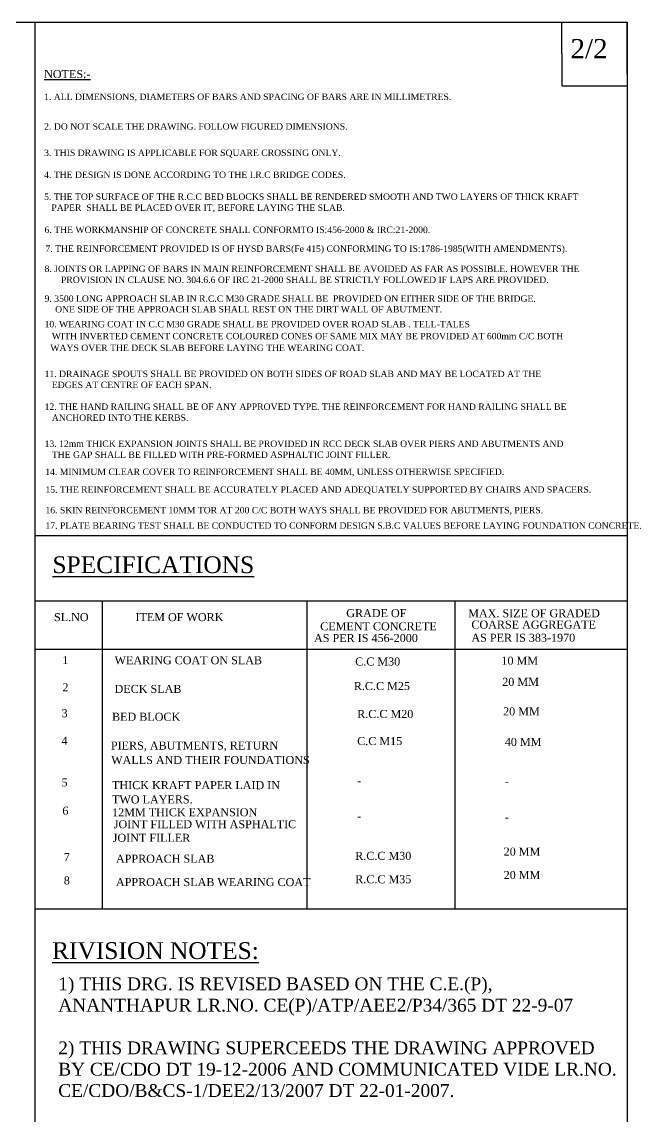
# Model space of a CAD drawing. Header units: millimetres. Extents: x 173 to 1182, y 179 to 1915.
# Drawn here: x 874.2 to 1067.6, y 426.9 to 768.7 of the extents above; entities that cross this region are included whole.
import ezdxf

# ---------------------------------------------------------------- set-up
doc = ezdxf.new("R2010")
doc.units = ezdxf.units.MM
doc.styles.get("Standard").update_dxf_attribs({"font": 'times.ttf'})

msp = doc.modelspace()

# ---------------------------------------------------------------- linework, layer by layer
for p, q in [((173.25993, 768.60179), (1063.25993, 768.60179)), ((878.25993, 768.60179), (878.25993, 617.11496)), ((1041.12871, 768.60179), (1063.25993, 768.60179)), ((1042.83188, 758.71484), (1042.83188, 768.71484)), ((1063.25993, 768.60179), (1063.25993, 178.60179)), ((1063.25993, 752.3944), (1063.25993, 768.60179)), ((1042.83188, 758.71484), (1042.78383, 748.71507)), ((1042.78383, 748.71507), (1063.25993, 748.71507)), ((878.25993, 617.11496), (878.25993, 178.60179)), ((878.25993, 608.24721), (1063.25993, 608.24721)), ((878.25993, 587.82646), (1063.25993, 587.82646)), ((899.24003, 587.82646), (899.24003, 491.61091)), ((963.21806, 587.82646), (963.21806, 491.61091)), ((1009.41945, 587.82646), (1009.41945, 491.61091)), ((878.25993, 572.70027), (1063.25993, 572.70027)), ((878.25993, 491.61091), (1063.25993, 491.61091))]:
    msp.add_line(p, q)

# ---------------------------------------------------------------- texts
for s, height, p in [('%%UNOTES:-', 2.5, (881.15886, 751.1697)), ('1. ALL DIMENSIONS, DIAMETERS OF BARS AND SPACING OF BARS ARE IN MILLIMETRES.', 2, (881.15886, 744.31255)), ('2. DO NOT SCALE THE DRAWING. FOLLOW FIGURED DIMENSIONS. ', 2, (881.18259, 735.04929)), ('3. THIS DRAWING IS APPLICABLE FOR SQUARE CROSSING ONLY.', 2, (881.15886, 726.8181)), ('4. THE DESIGN IS DONE ACCORDING TO THE I.R.C BRIDGE CODES.', 2, (881.15886, 719.96096)), ('5. THE TOP SURFACE OF THE R.C.C BED BLOCKS SHALL BE RENDERED SMOOTH AND TWO LAYERS OF THICK KRAFT ', 2, (881.15886, 713.10381)), ('   PAPER  SHALL BE PLACED OVER IT, BEFORE LAYING THE SLAB.', 2, (881.15886, 709.67524)), ('6. THE WORKMANSHIP OF CONCRETE SHALL CONFORMTO IS:456-2000 & IRC:21-2000.', 2, (881.29874, 702.77403)), ('7. THE REINFORCEMENT PROVIDED IS OF HYSD BARS(Fe 415) CONFORMING TO IS:1786-1985(WITH AMENDMENTS).', 2, (881.56561, 696.86883)), ('8. JOINTS OR LAPPING OF BARS IN MAIN REINFORCEMENT SHALL BE AVOIDED AS FAR AS POSSIBLE. HOWEVER THE ', 2, (881.29874, 690.58049)), ('PROVISION IN CLAUSE NO. 304.6.6 OF IRC 21-2000 SHALL BE STRICTLY FOLLOWED IF LAPS ARE PROVIDED.', 2, (886.40906, 687.15191)), ('9. 3500 LONG APPROACH SLAB IN R.C.C M30 GRADE SHALL BE  PROVIDED ON EITHER SIDE OF THE BRIDGE.', 2, (881.29874, 681.27015)), ('    ONE SIDE OF THE APPROACH SLAB SHALL REST ON THE DIRT WALL OF ABUTMENT.', 2, (881.57629, 677.94341)), ('10. WEARING COAT IN C.C M30 GRADE SHALL BE PROVIDED OVER ROAD SLAB . TELL-TALES ', 2, (881.29874, 673.29122)), ('   WITH INVERTED CEMENT CONCRETE COLOURED CONES OF SAME MIX MAY BE PROVIDED AT 600mm C/C BOTH ', 2, (881.29874, 669.5577)), ('    WAYS OVER THE DECK SLAB BEFORE LAYING THE WEARING COAT.', 2, (880.09646, 665.88885)), ('11. DRAINAGE SPOUTS SHALL BE PROVIDED ON BOTH SIDES OF ROAD SLAB AND MAY BE LOCATED AT THE ', 2, (881.29874, 657.73788)), ('   EDGES AT CENTRE OF EACH SPAN.', 2, (881.29874, 654.30931)), ('12. THE HAND RAILING SHALL BE OF ANY APPROVED TYPE. THE REINFORCEMENT FOR HAND RAILING SHALL BE', 2, (881.29874, 647.49766)), ('   ANCHORED INTO THE KERBS.', 2, (881.29874, 644.06909)), ('13. 12mm THICK EXPANSION JOINTS SHALL BE PROVIDED IN RCC DECK SLAB OVER PIERS AND ABUTMENTS AND', 2, (881.29874, 635.9204)), ('   THE GAP SHALL BE FILLED WITH PRE-FORMED ASPHALTIC JOINT FILLER.', 2, (881.29874, 632.49183)), ('14. MINIMUM CLEAR COVER TO REINFORCEMENT SHALL BE 40MM, UNLESS OTHERWISE SPECIFIED. ', 2, (881.5105, 627.15311)), ('15. THE REINFORCEMENT SHALL BE ACCURATELY PLACED AND ADEQUATELY SUPPORTED BY CHAIRS AND SPACERS.', 2, (881.56561, 621.60455)), ('16. SKIN REINFORCEMENT 10MM TOR AT 200 C/C BOTH WAYS SHALL BE PROVIDED FOR ABUTMENTS, PIERS.', 2, (881.56561, 615.17951)), ('17. PLATE BEARING TEST SHALL BE CONDUCTED TO CONFORM DESIGN S.B.C VALUES BEFORE LAYING FOUNDATION CONCRETE.', 2, (881.56561, 610.35903)), ('%%USPECIFICATIONS', 5.25, (883.75439, 596.49496)), ('GRADE OF', 2.5, (975.51381, 582.74753)), ('MAX. SIZE OF GRADED', 2.5, (1013.57742, 582.70312)), ('SL.NO', 2.5, (884.24225, 581.5079)), ('ITEM OF WORK', 2.5, (909.66821, 581.5079)), ('CEMENT CONCRETE', 2.5, (967.36977, 578.64117)), ('COARSE AGGREGATE', 2.5, (1014.57753, 579.16133)), ('AS PER IS 456-2000', 2.5, (965.44022, 574.97149)), ('AS PER IS 383-1970', 2.5, (1014.57753, 575.06014)), ('1', 2.5, (886.87957, 568.09178)), ('WEARING COAT ON SLAB', 2.5, (903.16052, 568.03303)), ('C.C M30', 2.5, (978.29735, 567.63781)), ('10 MM', 2.5, (1023.95682, 567.90129)), ('2', 2.5, (886.87328, 559.58499)), ('DECK SLAB', 2.5, (903.16048, 559.07469)), ('R.C.C M25', 2.5, (977.86954, 559.96779)), ('20 MM', 2.5, (1024.2205, 561.28519)), ('3', 2.5, (886.6096, 551.47813)), ('20 MM', 2.5, (1024.48417, 552.03428)), ('BED BLOCK ', 2.5, (902.36931, 550.37982)), ('R.C.C M20', 2.5, (978.92424, 551.24384)), ('4', 2.5, (886.6096, 542.90064)), ('PIERS, ABUTMENTS, RETURN ', 2.5, (902.00474, 541.38263)), ('C.C M15', 2.5, (978.92424, 542.78338)), ('40 MM', 2.5, (1025.01152, 542.5199)), ('WALLS AND THEIR FOUNDATIONS', 2.5, (902.10564, 536.86458)), ('5', 2.5, (886.6096, 529.86745)), ('THICK KRAFT PAPER LAID IN ', 2.5, (902.36931, 529.00319)), ('-', 2.5, (978.92424, 530.40785)), ('-', 2.5, (1025.01152, 530.14437)), ('TWO LAYERS.', 2.5, (902.36931, 524.55183)), ('6', 2.5, (886.87328, 521.02648)), ('12MM THICK EXPANSION', 2.5, (902.39216, 520.54273)), ('-', 2.5, (978.92424, 519.3347)), ('-', 2.5, (1025.01152, 519.07122)), ('JOINT FILLED WITH ASPHALTIC', 2.5, (902.91403, 516.8095)), ('JOINT FILLER', 2.5, (902.58579, 512.56473)), ('R.C.C M30', 2.5, (978.30108, 506.92324)), ('20 MM', 2.5, (1024.65203, 508.24065)), ('7', 2.5, (887.30481, 506.54044)), ('APPROACH SLAB', 2.5, (903.59201, 506.03014)), ('20 MM', 2.5, (1024.65203, 500.9327)), ('8', 2.5, (887.30481, 499.23249)), ('APPROACH SLAB WEARING COAT', 2.5, (903.59201, 498.72219)), ('R.C.C M35', 2.5, (978.30108, 499.61529)), ('%%URIVISION NOTES:', 5.25, (883.66123, 475.94329))]:
    msp.add_text(s, height=height).set_placement(p)
at = {"attachment_point": 1}
for s, insert, char_height, width in [('2/2', (1045.53373, 763.35393), 6, 14.5073), ('1) THIS DRG. IS REVISED BASED ON THE C.E.(P), ANANTHAPUR LR.NO. CE(P)/ATP/AEE2/P34/365 DT 22-9-07\\P\\P2) THIS DRAWING SUPERCEEDS THE DRAWING APPROVED BY CE/CDO DT 19-12-2006 AND COMMUNICATED VIDE LR.NO. CE/CDO/B&CS-1/DEE2/13/2007 DT 22-01-2007.', (885.57054, 470.18586), 4, 174.8477725)]:
    msp.add_mtext(s, dxfattribs=dict(at, insert=insert, char_height=char_height, width=width))

doc.saveas('drawing.dxf')
